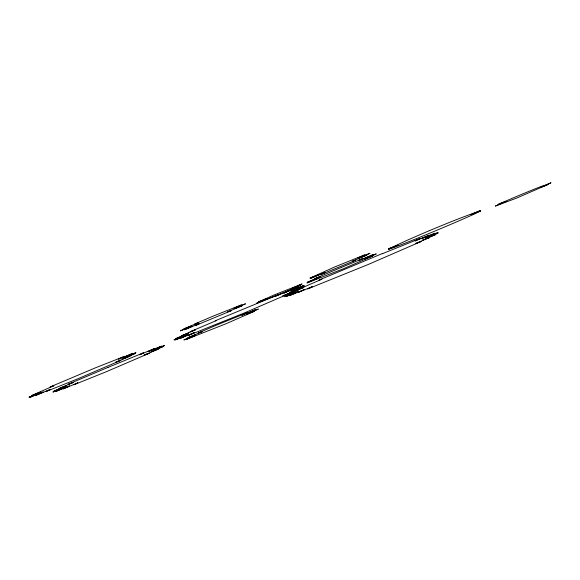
<?xml version="1.0" encoding="UTF-8"?>
<svg xmlns="http://www.w3.org/2000/svg" width="580" height="580" viewBox="0 0 580 580"><rect width="100%" height="100%" fill="white"/><g stroke="black" fill="none" stroke-linecap="round" stroke-linejoin="round"><path stroke-width="0.87" d="M40.317 392.189L29 397.22L39.455 393.124L30.24 397.14L31.037 396.923L43.239 391.993L35.953 395.284L37.649 394.675L50.547 389.325L45.805 391.623L77.365 379.001L120.959 360.31L115.826 362.145L128.666 356.758L130.232 356.004L122.619 358.926L134.611 353.771L135.263 353.387L125.816 357.142L135.923 352.669L124.193 357.244L132.494 353.553L131.232 353.974L118.537 359.172L124.62 356.345L122.532 357.128L95.548 367.778L52.7 385.852L50.047 387.027L53.824 385.78L31.719 395.538L40.317 392.174M194.706 335.726L186.216 339.467L226.012 323.749L253.025 311.902L254.468 311.206L246.652 314.215L258.346 309.038L247.515 313.294L256.005 309.539L254.845 309.93L241.896 315.244L246.913 312.837L244.666 313.707L216.21 325.257L198.23 332.993L202.282 331.63L189.196 337.111L187.753 337.799L195.561 334.79L183.875 339.974L194.699 335.711M545.171 185.317L551 182.78L540.321 187.478L548.281 184.411L541.597 187.268M544.7 185.252C542.271 185.731 513.184 197.707 498.032 204.457L506.021 201.376L495.32 206.088L516.642 198.092L540.828 187.572M196.069 325.315L228.643 311.793L231.115 310.72L227.664 311.822L240.823 306.327L242.215 305.66L234.32 308.705L245.543 303.804L234.008 308.292L241.526 304.899L240.026 305.442L213.701 315.89L194.815 323.93L198.273 322.821L185.158 328.294L183.722 328.983L191.61 325.938L180.394 330.846L191.98 326.344L184.404 329.744L185.905 329.208L199.085 323.727L196.069 325.315M108.076 367.365L70.441 383.286L68.114 384.33L73.37 382.459L60.53 387.839L58.957 388.593L66.548 385.685L54.527 390.848L53.824 391.253L63.191 387.534L52.91 392.065L64.365 387.628L55.818 391.406L56.963 391.036L69.513 385.917L63.01 388.904L64.975 388.179L77.858 382.814L73.906 384.779L106.321 371.722L149.321 353.235L144.101 355.105L156.904 349.726L158.485 348.971L150.894 351.879L162.915 346.717L163.611 346.318L154.251 350.03L164.531 345.499L153.076 349.936L161.624 346.158L160.479 346.528L147.929 351.647L154.432 348.66L152.468 349.385L139.606 354.757L143.535 352.785L108.076 367.365M382.677 253.409L382.271 253.75L418.318 239.192L420.58 238.344L414.997 240.961L427.554 235.792L429.243 235.19L421.935 238.496L434.087 233.566L435.138 233.24L426.452 237.061L438.016 232.58L428.243 236.908L438.088 232.971L437.755 233.225L426.619 238.054L435.391 234.624L434.376 235.154L422.269 240.316L429.671 237.503L415.418 243.571L421.16 241.498L367.553 264.77L310.177 287.948L307.661 288.912L312.366 286.629L297.736 292.625L304.246 289.63L291.798 294.727L290.421 295.191L298.461 291.61L286.73 296.322L286.012 296.503L295.307 292.45L284.715 296.626L295.205 291.907L285.853 295.611L286.527 295.213L298.2 290.188L290.08 293.335L291.421 292.668L303.84 287.419L297.236 289.877L321.922 279.19L319.029 280.053L382.677 253.409M341.446 267.394L316.651 277.842L314.657 278.748L320.631 276.566L308.016 281.931L307.262 282.344L316.586 278.654L307.023 282.931L343.483 268.757L371.243 256.628L372.657 255.954L364.805 258.977L376.253 253.888L365.117 258.296L373.179 254.7L371.852 255.156L358.774 260.565L362.863 258.528L341.446 267.394M215.318 320.726L216.427 320.544L190.023 331.796L195.554 329.802L182.823 335.138L181.207 335.914L188.71 333.05L176.625 338.22L175.762 338.691L184.832 335.117L174 339.967L184.534 335.827L175.276 339.865L176.023 339.67L187.956 334.863L180.206 338.336L181.714 337.806L194.394 332.594L188.558 335.32L190.748 334.5L244.209 313.012L286.02 294.937L288.296 293.908L282.772 295.894L295.495 290.565L297.112 289.79L289.608 292.654L301.694 287.484L302.557 287.013L293.524 290.587L304.326 285.737L293.785 289.877L303.05 285.839L302.296 286.034L290.363 290.841L298.12 287.368L296.605 287.89L283.924 293.11L289.761 290.377L274.884 296.532L278.465 294.698L275.725 295.771L215.318 320.726M324.916 272.542L320.522 274.681L352.981 261.333L355.54 260.137L352.401 261.196L365.596 255.693L366.944 255.04L359.013 258.107L370.004 253.286L357.911 258.02L364.813 254.874L363.131 255.497L334.74 266.938L309.93 278.11L319.798 274.304L310.938 278.19L311.924 277.871L324.916 272.542M266.503 298.801L256.73 303.173L284.7 292.146L299.164 285.766L300.375 285.186L292.269 288.332L302.042 283.961L274.072 294.988L258.397 301.948L266.503 298.801M429.671 230.543C401.556 242.491 406.058 240.968 388.31 248.95L398.126 245.159L388.607 249.284C401.954 245.151 469.372 217.036 480.762 210.888L470.946 214.687L480.465 210.562C463.13 217.232 462.093 217.043 429.671 230.543"/></g></svg>
